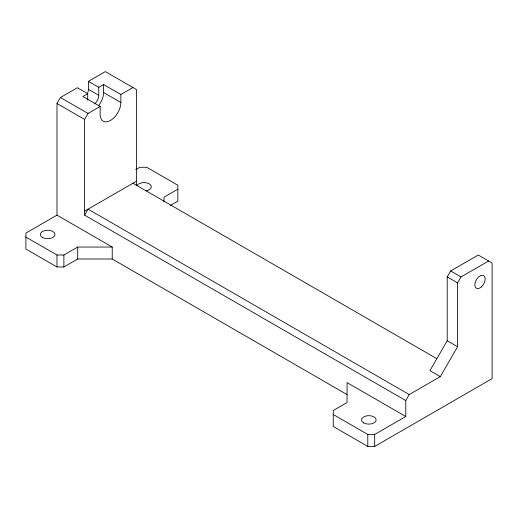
<?xml version="1.0" encoding="UTF-8"?>
<svg xmlns="http://www.w3.org/2000/svg" width="518" height="518" viewBox="0 0 518 518"><rect width="100%" height="100%" fill="white"/><g stroke="black" fill="none" stroke-linecap="round" stroke-linejoin="round"><path stroke-width="0.78" d="M347.06 394.58L112.231 259L112.231 247.041L56.98 215.138L56.98 103.483L60.431 97.507L77.357 87.736L87.717 93.719L87.717 100.097M333.249 414.517L367.78 434.453L374.689 434.453L405.769 416.511L405.769 400.556L84.609 215.138L84.609 119.438L88.06 113.455L100.149 106.475L100.149 114.452A14.653 8.456 -60 0 0 110.509 120.435A14.653 8.456 -60 0 0 120.869 102.486L120.869 94.516L103.6 84.544L98.763 87.335L88.403 81.352L88.403 89.329A7.815 4.513 -60 0 1 87.665 92.949M84.609 215.138L88.06 209.155L409.22 394.574L440.3 376.631L457.569 346.723L457.569 282.925L461.02 276.942L488.649 260.994M440.3 376.631L429.94 370.648L447.209 340.747L447.209 276.942L450.66 270.959L478.308 255.024L492.1 262.989L492.1 378.626L374.689 446.412L367.78 446.412L333.249 426.476L333.249 410.528L347.06 402.551L347.06 382.614L405.769 416.511M405.769 400.556L409.22 394.574M88.403 81.352L105.329 71.588L136.409 89.53L136.409 185.23M87.717 93.719L82.88 96.51L100.149 106.475M120.869 94.516L132.951 87.536M56.98 215.138L25.9 233.081L25.9 249.035L56.98 266.977L63.889 266.977L77.7 259L112.231 259M135.716 169.677L139.86 167.288L146.769 167.288L177.849 185.23L177.849 201.185L170.247 205.568M84.609 211.15L136.409 181.242M25.9 237.069L56.98 255.011L63.889 255.011L77.7 247.041L112.231 247.041M177.849 189.219L164.031 197.196L164.031 201.981M450.66 270.959L461.02 276.942M447.209 276.942L457.569 282.925M103.6 84.544L103.6 92.521L120.869 102.486M88.403 89.329L98.763 95.312A7.815 4.513 -60 0 1 94.671 103.84M60.431 97.507L88.06 113.455M56.98 103.483L84.609 119.438M447.209 340.747L457.569 346.723M132.951 183.236L436.752 358.637M374.689 434.453L374.689 446.412M367.78 434.453L367.78 446.412M98.763 87.335L98.763 95.312M77.7 247.041L77.7 259M63.889 255.011L63.889 266.977M56.98 255.011L56.98 266.977M136.927 185.729A7.323 4.228 0 0 1 149.184 183.838A7.323 4.228 0 0 1 145.901 190.909M103.6 92.521A14.653 8.456 -60 0 1 98.42 105.873M481.351 286.933A7.323 4.228 -60 0 0 483.676 275.582A7.323 4.228 -60 0 0 475.012 283.268A7.323 4.228 -60 0 0 481.351 286.933M363.636 422.889A7.323 4.228 0 0 0 375.893 420.992A7.323 4.228 0 0 0 366.919 415.812A7.323 4.228 0 0 0 363.636 422.889M42.476 237.471A7.323 4.228 0 0 0 54.733 235.573A7.323 4.228 0 0 0 45.759 230.393A7.323 4.228 0 0 0 42.476 237.471"/></g></svg>
